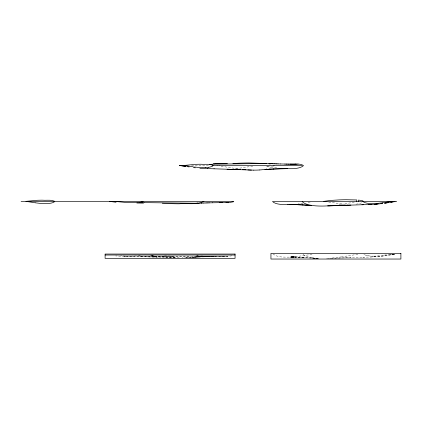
<?xml version="1.0" encoding="UTF-8"?>
<svg xmlns="http://www.w3.org/2000/svg" width="422" height="422" viewBox="0 0 422 422"><rect width="100%" height="100%" fill="white"/><g stroke="black" fill="none" stroke-linecap="round" stroke-linejoin="round"><path stroke-width="0.32" stroke-dasharray="2.11 1.58" d="M272.617 166.722L272.828 166.558A4.61 4.426 -90 0 0 273.282 166.168M202.354 255.901L196.109 256.935L186.25 257.42M359.581 203.504L360.161 203.341A14.628 14.628 0 0 0 360.567 203.209L361.264 202.95A10.022 10.022 0 0 0 361.533 202.84L361.865 202.687A6.515 6.515 0 0 0 362.392 202.396M394.417 254.271L379.768 256.455L369.229 257.04M357.909 254.26L341.957 256.813M394.312 254.276L390.63 254.867L394.517 254.266M341.213 204.327L354.949 202.127M252.752 166.12L236.394 168.673M302.875 203.161L298.396 203.821M341.018 204.353L339.03 204.659M341.614 256.866L330.658 258.211A116.034 111.419 90 0 1 327.066 258.449M310.159 202.038L306.625 202.581M312.016 254.366L294.635 256.829L295.047 256.792M390.118 254.239L383.308 255.284M394.364 254.329L380.09 256.423L371.27 256.977M383.165 255.305L377.606 255.964A55.999 55.999 0 0 1 373.992 256.133M231.868 255.816C222.816 257.362 213.558 256.502 204.433 256.492L207.534 256.576L205.968 256.518M140.151 255.822L130.124 256.201A163.82 163.82 0 0 1 125.028 256.08L120.66 255.843M379.505 256.481L379.768 256.455M378.022 256.629L378.302 256.602M291.402 257.067L294.973 256.798M294.814 256.84L293.053 256.956L295.163 256.782M272.95 253.865C277.544 257.731 284.206 257.024 289.851 257.135M293.596 256.914L294.081 256.877M292.188 257.003L293.253 256.94M291.897 257.024L293.279 256.935L291.718 257.014L292.515 256.987M289.803 257.14L291.449 257.061M193.962 257.109L194.716 257.077M196.726 256.908L164.147 256.523M196.641 256.914L198.319 256.845M195.819 257.03L203.494 256.755M198.229 256.856L199.822 256.798M199.775 256.792L201.41 256.74M331.502 258.301L351.115 257.631M326.602 258.475L364.186 257.204M201.368 256.74L201.943 256.724M201.895 256.718L202.47 256.703M202.423 256.703L203.525 256.671M203.478 256.666L204.053 256.655M204.005 256.65L204.58 256.634M193.624 257.119L193.893 257.109L182.135 257.462M204.533 256.634L205.108 256.618M205.06 256.618L205.635 256.602M205.588 256.602L206.158 256.587M206.785 256.66L185.585 257.42M362.693 257.241L370.722 257.003M206.115 256.587L206.685 256.576M206.638 256.571L208.257 256.529M207.165 256.555L207.687 256.539M207.824 256.629L192.142 257.093L215.431 256.681M208.21 256.529L209.818 256.492M209.776 256.486L210.341 256.476M197.185 256.94L214.656 256.671M210.293 256.476L210.858 256.465M210.81 256.46L211.375 256.449M211.332 256.449L211.891 256.439M211.849 256.439L212.925 256.418M212.878 256.412L213.437 256.407M213.39 256.402L213.949 256.397M213.901 256.391L214.967 256.376M214.919 256.376L215.473 256.37M215.426 256.365L215.98 256.36M215.932 256.354L216.481 256.349M216.433 256.349L217.235 256.339M216.934 256.339L217.979 256.328M290.932 257.024L292.699 256.998M373.992 256.133L373.607 256.138A41.562 41.562 0 0 1 370.954 256.07L370.796 256.059A28.717 28.717 0 0 1 368.469 255.827L368.348 255.806M173.025 256.639L155.845 257.009L144.683 256.803M217.931 256.328L218.227 256.328M218.179 256.323L218.723 256.323M218.923 256.312L219.704 256.312M218.675 256.318L219.213 256.318M219.656 256.307L219.946 256.307M219.899 256.307L220.432 256.307M220.384 256.302L220.674 256.302M220.627 256.302L221.154 256.302M221.107 256.296L221.392 256.302M221.344 256.296L221.867 256.296M293.67 256.993L290.368 257.003L317.112 258.343L312.364 258.027M221.582 256.296L222.341 256.296M191.546 165.424L209.439 165.424M222.056 256.296L222.579 256.296M222.526 256.296L222.811 256.296M222.763 256.296L223.043 256.296M222.995 256.296L223.275 256.296M223.227 256.296L223.507 256.302M223.46 256.296L223.966 256.302M291.243 257.003L293.163 257.014M223.686 256.296L224.198 256.302M224.145 256.302L224.425 256.307M224.372 256.302L224.762 256.307M224.599 256.307L225.654 256.323M143.686 256.281L162.718 256.507M292.219 256.998L294.203 257.024M162.375 256.502L164.517 256.529M143.564 256.281L143.295 256.275M124.648 256.476L124.131 256.455L125.492 256.486M225.496 256.318L226.477 256.333M125.424 256.486L133.009 256.608M142.852 256.787L124.506 256.47M132.83 256.608L179.303 257.431M145.036 256.808L157.063 257.024M295.21 257.051L291.649 256.982L296.297 257.072L292.683 256.987M226.371 256.333L227.843 256.37M227.875 256.37L227.358 256.354M143.19 256.275L142.631 256.254M175.162 257.425L161.79 256.882L150.944 255.859L155.28 256.391L151.377 255.843M294.751 257.04L299.119 257.204M164.517 255.837L190.781 256.866M196.9 255.811L207.371 256.565M297.515 257.125L304.832 257.499L298.586 257.183M318.299 258.475L317.376 258.428M318.684 258.475L314.464 258.18M142.53 256.249L142.293 256.233M124.39 256.47L115.691 255.922M301.983 257.341L316.5 258.354M162.554 256.286L174.444 257.045M317.196 258.417L312.612 258.027M142.172 256.223L141.76 256.191L142.082 256.217M313.182 258.074L313.752 258.122M141.439 256.165L139.835 256.022M138.959 255.943L139.93 256.027M150.543 255.816L168.383 257.23A339.446 325.942 90 0 0 174.597 257.415M152.273 255.853L156.557 256.381L152.653 255.88M196.731 202.069L198.023 202.243M151.498 255.801L155.734 256.397L151.957 255.843M276.674 167.756L265.987 166.12M237.407 168.779L234.78 168.378M328.733 202.117L344.305 204.237A77.015 77.015 0 0 0 347.406 204.422M312.444 257.916L312.475 257.921A59.502 57.139 90 0 0 317.059 258.401L317.423 258.433A86.114 82.691 -90 0 0 318.082 258.47M266.53 166.205L268.424 166.495M221.144 166.199L234.685 168.362M368.348 255.801A17.624 17.624 0 0 1 366.512 255.437L366.512 255.431M366.46 255.421L366.074 255.31A10.634 10.634 0 0 1 365.779 255.215L365.32 255.046A7.29 7.29 0 0 1 365.077 254.946L364.835 254.83A4.737 4.737 0 0 1 364.244 254.492L364.139 254.413M304.072 255.162L303.861 255.004A4.61 4.426 90 0 1 303.075 254.26M356.084 204.153A39.494 39.494 0 0 0 356.87 204.053L357.033 204.021A24.239 24.239 0 0 0 359.56 203.515M269.421 168.267A22.039 21.158 90 0 0 269.563 168.214L270.571 167.829A15.102 14.501 90 0 0 270.956 167.661L271.441 167.423A9.817 9.426 90 0 0 272.617 166.722M195.629 257.109A6.926 0.865 -11.7 0 1 195.259 257.077M364.144 254.408A2.226 2.226 0 0 1 363.949 254.26M312.243 257.874A36.524 35.068 90 0 1 308.587 257.119L307.712 256.856A22.039 21.158 90 0 1 307.121 256.66L306.119 256.27A15.102 14.501 90 0 1 305.728 256.101L305.248 255.869A9.817 9.426 -90 0 1 304.072 255.162M293.396 256.961L290.151 257.045L293.396 256.961M197.923 255.98L196.689 255.832L197.923 255.98"/><path stroke-width="0.63" d="M203.942 201.357C196.789 205.229 186.978 202.945 179.007 203.81A339.446 325.942 -90 0 1 168.863 203.568L162.27 203.225M143.137 201.357C139.508 203.235 134.618 202.117 130.604 202.544A163.82 163.82 0 0 1 125.508 202.423L114.251 201.357M208.252 167.376L208.341 167.365A17.624 17.624 0 0 0 210.177 166.996L210.615 166.869A10.634 10.634 0 0 0 210.91 166.774L211.417 166.584A7.29 7.29 0 0 0 211.612 166.505L211.855 166.389A4.737 4.737 0 0 0 212.445 166.052L212.551 165.973M212.524 165.994L212.54 165.983A2.226 2.226 0 0 0 213.089 165.429L217.045 165.424M302.959 166.226C297.056 169.586 289.714 168.615 283.22 168.483L281.495 168.373L283.267 168.489M233.429 201.79L228.386 202.713M179.429 165.424L184.198 165.424L195.455 164.358A163.82 163.82 0 0 1 200.55 164.242C204.564 164.664 209.454 163.546 213.084 165.424M391.89 201.357L382.538 202.803M384.31 203.267L389.353 202.486L387.945 202.702M385.033 203.156L386.489 202.929M390.281 202.344L396.68 201.357L272.38 201.357M264.246 169.475L264.246 169.475A59.502 57.139 90 0 1 259.63 169.96L259.451 169.976M382.517 202.803L377.01 203.451A55.999 55.999 0 0 1 373.396 203.626L373.011 203.626A41.562 41.562 0 0 1 370.358 203.562L370.194 203.552A28.717 28.717 0 0 1 367.868 203.314L367.768 203.298A17.624 17.624 0 0 1 365.916 202.929L365.478 202.797A10.634 10.634 0 0 1 365.178 202.702L364.671 202.518A7.29 7.29 0 0 1 364.481 202.433L364.233 202.323A4.737 4.737 0 0 1 363.643 201.985L363.537 201.906A2.226 2.226 0 0 1 362.999 201.363M390.856 202.259L392.312 202.038M380.818 203.757L382.701 203.504M380.66 203.773L382.137 203.583M334.256 205.287L330.057 205.699A116.034 111.419 90 0 1 322.872 206.057L322.102 206.057A86.114 82.691 -90 0 1 316.822 205.925L316.458 205.899A59.502 57.139 90 0 1 311.874 205.414L311.847 205.403M376.624 204.185L376.155 204.216M379.468 203.916L371.228 204.448M209.386 164.496L212.313 164.237M212.403 164.232L213.996 164.158M377.468 204.116L374.499 204.332M273.134 202.159C277.402 204.781 282.777 204.501 287.593 204.665M264.325 169.586L268.993 169.254M265.464 169.491L270.117 169.175M205.894 167.618L205.894 167.618A28.717 28.717 0 0 0 208.22 167.381M259.403 169.982L259.266 169.992A86.114 82.691 -90 0 1 253.986 170.124M268.677 169.275L273.598 168.974M232.865 163.52L238.81 163.214A339.446 325.942 -90 0 1 248.954 162.971L270.249 163.646M205.736 167.629L205.757 167.629A41.562 41.562 0 0 1 203.082 167.692M269.806 169.19L287.335 168.647L281.469 168.367M273.303 168.99L284.27 168.52M288.759 204.58L295.542 204.543M287.54 204.67L292.868 204.417M197.274 203.246L144.213 202.623M197.116 203.256L203.478 203.029M201.363 203.098L201.89 203.082M328.727 205.846L363.78 204.691M327.588 205.91L350.898 205.108M203.43 203.024L205.06 202.977M205.013 202.977L206.638 202.929M370.189 204.48L371.022 204.459M368.533 204.533L371.829 204.443M361.897 204.739L370.221 204.491M298.248 164.074L297.695 164.084M298.312 164.068L296.798 164.111M206.59 202.929L208.167 202.882M207.687 202.903L209.259 202.861M289.555 204.533L294.53 204.512M209.212 202.855L212.371 202.782M212.324 202.776L219.445 202.66M296.582 164.111L296.851 164.105M215.109 163.636L226.271 163.435M296.524 164.111L296.144 164.121M280.546 168.615L286.57 168.61M213.279 163.657L227.49 163.419M295.701 164.126L295.97 164.121M266.535 163.504L214.112 164.158M295.474 164.132L295.859 164.121M295.416 164.126L294.799 164.137M295.252 164.132L295.637 164.126M219.398 202.655L219.693 202.655M219.646 202.655L219.936 202.655M294.572 164.137L295.078 164.132M219.888 202.65L220.426 202.65M220.379 202.65L220.669 202.65M294.345 164.142L294.625 164.137M220.622 202.644L221.154 202.644M293.886 164.142L294.392 164.137M221.102 202.644L221.392 202.644M221.344 202.639L222.347 202.639M293.422 164.142L293.934 164.142M221.824 202.639L222.584 202.639M293.19 164.147L293.469 164.142M292.72 164.147L293.005 164.142M292.952 164.147L293.237 164.142M217.166 165.424L219.044 165.424M219.16 165.424L273.477 165.424M273.593 165.424L274.068 165.424M274.184 165.424L303.713 165.424M21.1 201.357L233.767 201.357M222.536 202.639L226.134 202.66M105.104 255.015L235.059 255.015M292.53 164.142L291.771 164.142M292.246 164.142L292.768 164.142M291.053 164.142L291.581 164.137M291.291 164.142L291.818 164.142M290.325 164.137L290.858 164.137M290.568 164.137L291.101 164.137M290.083 164.132L290.373 164.132M253.796 170.129L253.411 170.124M289.344 164.126L290.13 164.132M288.606 164.116L289.397 164.121M288.405 164.111L287.361 164.1M288.358 164.116L288.653 164.116M202.745 167.692L202.697 167.692A55.999 55.999 0 0 1 199.084 167.518L194.447 167.001M144.087 202.623L142.335 202.539M195.687 203.267L196.193 203.272M286.86 164.089L287.408 164.095M285.852 164.074L286.406 164.079M286.359 164.084L286.907 164.089M226.414 202.665L225.976 202.66M136.833 203.019L143.522 203.13M284.839 164.058L285.9 164.074M226.356 202.665L227.389 202.687M284.882 164.052L280.203 163.952M280.245 163.952L278.114 163.9M227.284 202.681L227.6 202.692M227.495 202.687L228.323 202.713L227.838 202.697M278.161 163.894L275.487 163.82M276.542 163.852L277.064 163.868M199.88 168.283L207.555 168.6M291.824 204.448L302.785 204.923M273.904 163.773L274.479 163.789M274.432 163.789L275.534 163.82M207.46 168.6L214.191 168.805M272.322 163.72L272.897 163.736M272.849 163.741L273.952 163.768M213.996 168.8L240.73 169.686M292.889 204.47L306.282 205.124M270.734 163.667L271.525 163.694M271.309 163.683L272.364 163.72M227.073 169.222L251.422 170.077M270.201 163.646L270.776 163.662M302.49 204.902L307.416 205.208M305.971 205.103L310.624 205.424M307.095 205.187L311.763 205.519M246.031 169.771L242.36 169.417M142.188 202.528L139.439 202.286M281.041 168.283L283.072 168.473M193.371 167.571L195.27 167.824M268.898 163.757L270.259 163.952M109.462 201.357L116.013 202.259M298.876 164.116L302.294 164.622M35.263 202.803L40.77 203.451A55.999 55.999 0 0 0 44.384 203.626L44.769 203.626A41.562 41.562 0 0 0 47.422 203.562L47.607 203.546A28.717 28.717 0 0 0 49.912 203.314L50.028 203.293A17.624 17.624 0 0 0 51.864 202.929L52.302 202.797A10.634 10.634 0 0 0 52.602 202.702L53.109 202.518A7.29 7.29 0 0 0 53.299 202.433L53.541 202.323A4.737 4.737 0 0 0 54.137 201.985L54.243 201.906A2.226 2.226 0 0 0 54.781 201.363C51.146 199.474 46.256 200.598 42.242 200.17A163.82 163.82 0 0 0 37.141 200.286L25.89 201.357L35.095 202.776M193.381 166.843L184.198 165.424M179.841 165.493L185.807 166.41L179.656 165.466M186.73 166.553L189.146 166.922M324.65 201.489L323.832 201.357L330.516 200.439L339.314 199.886A225.29 225.29 0 0 1 346.32 199.727L356.78 199.954L356.78 201.516M358.473 201.637L358.473 200.081L362.203 200.603L363.558 201.357A3.059 3.059 0 0 1 363.453 201.516M265.686 163.367A6.926 0.865 11.7 0 1 266.055 163.335M253.221 170.124A116.034 111.419 90 0 1 247.825 169.902M266.741 169.011A36.524 35.068 90 0 1 266.287 169.106M196.109 203.446A6.926 0.865 -11.7 0 1 195.739 203.42M302.184 201.368A4.61 4.426 90 0 0 303.27 202.481L303.476 202.65A9.817 9.426 90 0 0 304.647 203.357L305.132 203.594A15.102 14.501 90 0 0 305.517 203.763L306.525 204.148A22.039 21.158 -90 0 0 307.116 204.343L307.991 204.601A36.524 35.068 90 0 0 311.642 205.366M400.9 253.39L270.945 253.39L270.945 259.039L400.9 259.039L400.9 253.39M235.059 254.055L105.104 254.055L105.104 258.37L235.059 258.37L235.059 254.055M296.64 204.564L290.842 204.422L296.64 204.564"/></g></svg>
